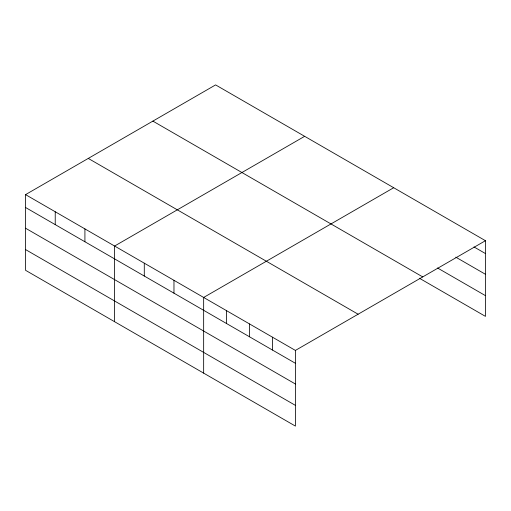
<?xml version="1.0" encoding="UTF-8"?>
<svg xmlns="http://www.w3.org/2000/svg" width="511" height="511" viewBox="0 0 511 511"><rect width="100%" height="100%" fill="white"/><g stroke="black" fill="none" stroke-linecap="round" stroke-linejoin="round"><path stroke-width="0.77" d="M419.339 278.201L485.45 316.373L485.45 240.7L215.597 84.903L25.55 194.627L25.55 270.3L295.403 426.097L295.403 350.425L25.55 194.627M304.652 136.316L114.598 246.04L114.598 321.713M393.7 187.729L203.653 297.453L203.653 373.126M295.403 350.425L485.45 240.7M473.984 246.934L485.45 253.558M455.767 257.148L485.45 274.286M437.55 267.988L485.45 295.645M152.885 121.113L422.731 276.911M88.269 158.416L358.115 314.214M25.55 207.485L295.403 363.283M25.55 228.213L295.403 384.01M25.55 249.572L295.403 405.37M272.465 337.183L272.465 350.041M249.528 323.942L249.528 336.794M226.59 310.694L226.59 323.552M173.97 280.315L173.97 293.173M144.287 263.178L144.287 276.036M84.915 228.902L84.915 241.76M55.233 211.765L55.233 224.623"/></g></svg>
